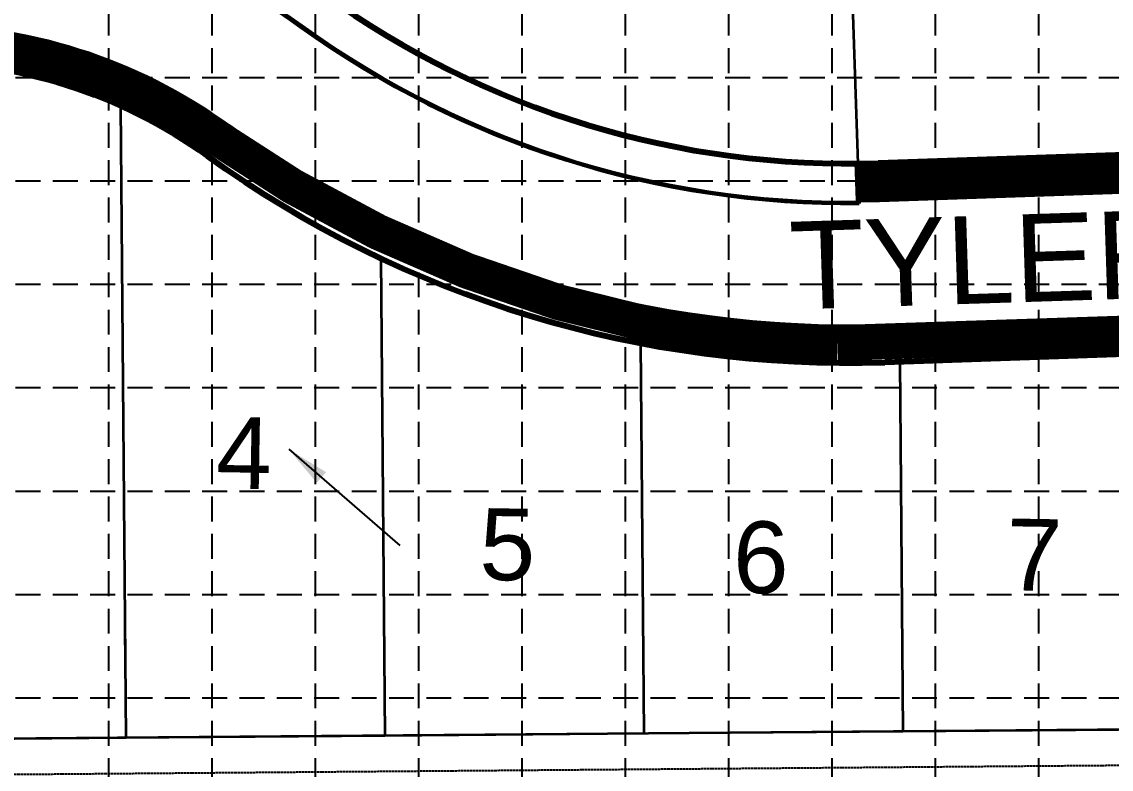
# Model space of a CAD drawing. Header units: inches. Extents: x 2387375 to 2389038, y 7083851 to 7084891.
# Drawn here: x 2387769.8 to 2388043.2, y 7084223.1 to 7084410.6 of the extents above; entities that cross this region are included whole.
import ezdxf
from ezdxf.enums import TextEntityAlignment as Align

# ---------------------------------------------------------------- set-up
doc = ezdxf.new("R2010")
doc.units = ezdxf.units.IN
doc.header["$MEASUREMENT"] = 0
doc.linetypes.add('add_topo$0$DASHED2', pattern=[0.375, 0.25, -0.125])
doc.linetypes.add('HIDDEN', pattern=[0.375, 0.25, -0.125])
for name, color, linetype in [('1 EROSION BLANKET', 84, 'Continuous'), ('add_topo$0$ROW_DEDICATION', 1, 'Continuous'), ('CDAR1$0$DA-FLOW', 6, 'Continuous'), ('CPGR1$0$CPG-FF', 2, 'Continuous'), ('CRWR1$0$FS-ST-NAME', 2, 'Continuous'), ('CSTR1$0$CST-PV-BKCB', 2, 'Continuous'), ('GRID', 254, 'HIDDEN')]:
    doc.layers.add(name, color=color, linetype=linetype)
for name, color, linetype, lineweight in [('CRWR1$0$CRW-EX-ROW', 22, 'Continuous', 35), ('CRWR1$0$CRW-PR-LOT', 3, 'Continuous', 35), ('CRWR1$0$CRW-PR-PLAT-LN', 2, 'Continuous', 30), ('CRWR1$0$CRW-PR-ROW', 4, 'Continuous', 80), ('CSTR1$0$CST-PV-FACB', 23, 'Continuous', 50), ('XREF-JCTR', 7, 'Continuous', 35)]:
    doc.layers.add(name, color=color, linetype=linetype, lineweight=lineweight)
doc.styles.add('CDAR1$0$STANDARD', font='txt')
doc.styles.add('L100', font='simplex', dxfattribs={"height": 4})
doc.styles.get("Standard").update_dxf_attribs({"font": 'ARIAL.TTF'})
doc.dimstyles.new('CDAR1$0$STANDARD', dxfattribs={"dimtxt": 0.18, "dimasz": 0.18, "dimexe": 0.18, "dimexo": 0.0625, "dimgap": 0.09, "dimtad": 0, "dimtih": 1, "dimtoh": 1, "dimdec": 4, "dimzin": 0, "dimdsep": 46, "dimtxsty": 'CDAR1$0$STANDARD', "dimcen": 0.09, "dimadec": 0, "dimazin": 0, "dimtfac": 1, "dimtdec": 4, "dimtofl": 0, "dimtmove": 0, "dimatfit": 3, "dimfxl": 0, "dimtolj": 1, "dimtzin": 0, "dimarcsym": 0})
doc.dimstyles.new('SPOT', dxfattribs={"dimscale": 40, "dimtxt": 4, "dimasz": 0.025, "dimexe": 0.03, "dimexo": 0.03, "dimgap": 0.03, "dimtad": 0, "dimtih": 1, "dimtoh": 1, "dimdsep": 46, "dimtxsty": 'L100', "dimblk": 'c', "dimcen": 0, "dimadec": 0, "dimazin": 0, "dimtfac": 1, "dimtofl": 0, "dimtmove": 0, "dimatfit": 3, "dimldrblk": 'c', "dimfxl": 0, "dimtolj": 1, "dimtzin": 0, "dimarcsym": 0})

# ---------------------------------------------------------------- blocks, each defined once
blk = doc.blocks.new('c')

msp = doc.modelspace()

# ---------------------------------------------------------------- linework, layer by layer
at = {"layer": '1 EROSION BLANKET', "const_width": 9}
msp.add_lwpolyline([(2387582.28, 7084386.8), (2387593.38, 7084387.6, -0.046641), (2387598.07, 7084387.5, 0.163096), (2387632.67, 7084394.85, -0.143644), (2387674.56, 7084405.42), (2387744.68, 7084405.48, -0.154509), (2387817.25, 7084382.57, 0.080714), (2387904.49, 7084340.29, 0.072418), (2387974.44, 7084330.03), (2388069.27, 7084333.16), (2388091.29, 7084334.21), (2388116.28, 7084336.92), (2388149.58, 7084342.67), (2388180.27, 7084350.24, 0.017696), (2388187.51, 7084352.3, -0.024771), (2388214.49, 7084359.56, -0.014575), (2388233.21, 7084363.05, -0.037504), (2388270.15, 7084366.02, -0.023219), (2388301.4, 7084364.73, -0.041004), (2388347.96, 7084356.75, 0.034528), (2388383.06, 7084350.27), (2388401.82, 7084348.17)], format="xyb", dxfattribs=at)
msp.add_lwpolyline([(2387978.94, 7084370.01), (2388071.19, 7084373.25), (2388092.5, 7084374.43), (2388117.17, 7084377.62), (2388142.09, 7084382.16), (2388162.62, 7084386.82), (2388192.93, 7084395.45), (2388212.15, 7084399.82), (2388227.81, 7084402.51), (2388248.31, 7084405.02), (2388275.89, 7084406.07), (2388300.91, 7084404.91), (2388323.4, 7084402.33), (2388347.84, 7084397.54), (2388360.77, 7084394.67), (2388377.86, 7084391.54), (2388390.43, 7084389.69), (2388400.93, 7084388.27)], dxfattribs=at)
at = {"layer": 'add_topo$0$ROW_DEDICATION', "color": 7, "linetype": 'add_topo$0$DASHED2'}
msp.add_line((2388082.28, 7084224.34), (2387597.56, 7084220.35), dxfattribs=at)
at = {"layer": 'CRWR1$0$CRW-EX-ROW', "color": 7}
msp.add_line((2388081.89, 7084233.33), (2387583.48, 7084229.23), dxfattribs=at)
at = {"layer": 'CRWR1$0$CRW-PR-LOT', "color": 7}
for p, q in [((2387977.3, 7084445.73), (2387979.67, 7084375.04)), ((2387794.63, 7084389.52), (2387795.94, 7084230.98)), ((2387859.95, 7084351.28), (2387860.94, 7084231.51)), ((2387925.13, 7084330), (2387925.94, 7084232.05)), ((2387990.17, 7084325.31), (2387990.93, 7084232.59))]:
    msp.add_line(p, q, dxfattribs=at)
at = {"layer": 'CRWR1$0$CRW-PR-PLAT-LN', "color": 7}
for points in [[(2387979.67, 7084375.04), (2387977.3, 7084445.73), (2388068.5, 7084471.04), (2388071.62, 7084378.09, -0.002413), (2388067.52, 7084377.93), (2387984.75, 7084375.16, -0.005643), (2387979.67, 7084375.04, -3.875605)], [(2387794.63, 7084389.52), (2387795.94, 7084230.98), (2387730.94, 7084230.44), (2387729.54, 7084400.43), (2387742.27, 7084400.54, -0.108278), (2387794.63, 7084389.52, -0.664348)], [(2387859.95, 7084351.28), (2387860.94, 7084231.51), (2387795.94, 7084230.98), (2387794.63, 7084389.52, -0.050383), (2387816.39, 7084376.94, 0.046062), (2387859.95, 7084351.28, 43.166917)], [(2387925.13, 7084330), (2387925.94, 7084232.05), (2387860.94, 7084231.51), (2387859.95, 7084351.28, 0.062572), (2387925.13, 7084330, 0.246079)], [(2387990.17, 7084325.31), (2387990.93, 7084232.59), (2387925.94, 7084232.05), (2387925.13, 7084330, 0.05607), (2387986.42, 7084325.18), (2387990.17, 7084325.31)]]:
    msp.add_lwpolyline(points, format="xyb", dxfattribs=at)
for points in [[(2387977.3, 7084445.73), (2387979.67, 7084375.04)], [(2388055.15, 7084327.49), (2388055.93, 7084233.12), (2387990.93, 7084232.59), (2387990.17, 7084325.31), (2388055.15, 7084327.49)]]:
    msp.add_lwpolyline(points, dxfattribs=at)
at = {"layer": 'CRWR1$0$CRW-PR-ROW', "color": 7}
for p, q in [((2388067.52, 7084377.93), (2387984.75, 7084375.16)), ((2388069.2, 7084327.96), (2387986.42, 7084325.18))]:
    msp.add_line(p, q, dxfattribs=at)
for centre, radius, start, end in [((2387977.2, 7084600.03), 225, 234.2147, 271.9224), ((2387743.3, 7084275.54), 125, 54.2147, 90.4711), ((2387977.2, 7084600.03), 275, 234.2147, 271.9224)]:
    msp.add_arc(centre, radius, start, end, dxfattribs=at)
at = {"layer": 'CSTR1$0$CST-PV-BKCB', "color": 7}
msp.add_line((2387986.1, 7084334.68), (2388068.88, 7084337.46), dxfattribs=at)
at = {"layer": 'CSTR1$0$CST-PV-BKCB', "color": 7, "flags": 128}
msp.add_lwpolyline([(2387677.43, 7084440.51), (2387741.94, 7084441.04, -0.159532), (2387840.07, 7084409.8, 0.166032), (2387985.06, 7084365.66), (2388067.84, 7084368.44, 0.066562), (2388181.42, 7084387.52, -0.133716), (2388347.11, 7084393.09, 0.066562), (2388461.72, 7084381.66), (2388559.26, 7084384.93, 0.414214), (2388578.58, 7084405.59), (2388577.69, 7084431.97)], format="xyb", dxfattribs=at)
at = {"layer": 'CSTR1$0$CST-PV-BKCB', "color": 7}
for centre, radius, start, end in [((2387743.3, 7084275.54), 134.5, 54.2147, 90.4711), ((2387977.2, 7084600.03), 265.5, 234.2147, 271.9224)]:
    msp.add_arc(centre, radius, start, end, dxfattribs=at)
at = {"layer": 'CSTR1$0$CST-PV-FACB', "color": 7, "flags": 128}
msp.add_lwpolyline([(2387677.43, 7084440.01), (2387741.94, 7084440.54, -0.159532), (2387839.78, 7084409.39, 0.160473), (2387979.99, 7084365.05, 0.160473)], format="xyb", dxfattribs=at)
at = {"layer": 'CSTR1$0$CST-PV-FACB', "color": 7}
msp.add_lwpolyline([(2387979.99, 7084365.55), (2387979.99, 7084365.05)], dxfattribs=at)
at = {"layer": 'GRID', "color": 252, "linetype": 'HIDDEN', "ltscale": 25}
for p, q in [((2387791.57, 7084863.39), (2387791.57, 7083955.7)), ((2387817.5, 7084863.39), (2387817.5, 7083955.7)), ((2387843.43, 7084863.39), (2387843.43, 7083955.7)), ((2387869.36, 7084863.39), (2387869.36, 7083955.7)), ((2387895.29, 7084863.39), (2387895.29, 7083955.7)), ((2387921.22, 7084863.39), (2387921.22, 7083955.7)), ((2387947.15, 7084863.39), (2387947.15, 7083955.7)), ((2387973.08, 7084863.39), (2387973.08, 7083955.7)), ((2387999.01, 7084863.39), (2387999.01, 7083955.7)), ((2388024.95, 7084863.39), (2388024.95, 7083955.7)), ((2387402.61, 7084396.64), (2389010.32, 7084396.64)), ((2387402.61, 7084370.71), (2389010.32, 7084370.71)), ((2387402.61, 7084344.78), (2389010.32, 7084344.78)), ((2387402.61, 7084318.84), (2389010.32, 7084318.84)), ((2387402.61, 7084292.91), (2389010.32, 7084292.91)), ((2387402.61, 7084266.98), (2389010.32, 7084266.98)), ((2387402.61, 7084241.05), (2389010.32, 7084241.05))]:
    msp.add_line(p, q, dxfattribs=at)

# ---------------------------------------------------------------- texts
at = {"layer": 'CPGR1$0$CPG-FF', "color": 7}
for s, p in [('4', (2387825.62, 7084302.46)), ('5', (2387891.72, 7084279.4)), ('6', (2387955.32, 7084276.29)), ('7', (2388023.92, 7084276.91))]:
    msp.add_text(s, height=18, rotation=359.0164, dxfattribs=at).set_placement(p, align=Align.MIDDLE)
at = {"layer": 'CRWR1$0$FS-ST-NAME', "color": 7}
msp.add_text('TYLER', height=22, rotation=1.8422, dxfattribs=at).set_placement((2388012.38, 7084340.02), align=Align.CENTER)

# ---------------------------------------------------------------- leaders
at = {"layer": 'CDAR1$0$DA-FLOW', "color": 7}
msp.add_leader([(2387836.83, 7084303.38), (2387864.71, 7084279.23)], dimstyle='CDAR1$0$STANDARD', override={"dimscale": 60, "dimgap": 0.09, "dimtad": 0, "dimpost": "'"}, dxfattribs=at)
msp.add_leader([(2387836.83, 7084303.38), (2387864.71, 7084279.23)], dimstyle='CDAR1$0$STANDARD', override={"dimscale": 60, "dimgap": 0.09, "dimtad": 0, "dimpost": "'"}, dxfattribs=at)
msp.add_leader([(2387836.83, 7084303.38), (2387864.71, 7084279.23)], dimstyle='CDAR1$0$STANDARD', override={"dimscale": 60, "dimgap": 0.09, "dimtad": 0, "dimpost": "'"}, dxfattribs=at)
at = {"layer": 'XREF-JCTR', "path_type": 1}
for points in [[(2387978.36, 7084413.92), (2387978.95, 7084397.66)], [(2387794.93, 7084353.35), (2387794.95, 7084337.08)], [(2387860.29, 7084309.75), (2387860.32, 7084293.48)], [(2387925.54, 7084280.41), (2387925.56, 7084264.14)], [(2387990.56, 7084277.9), (2387990.58, 7084261.63)], [(2387795.61, 7084270.47), (2387795.64, 7084254.21)]]:
    msp.add_leader(points, dimstyle='SPOT', override={"dimasz": 0.2, "dimgap": 0.03, "dimtad": 0}, dxfattribs=at)

doc.saveas('drawing.dxf')
